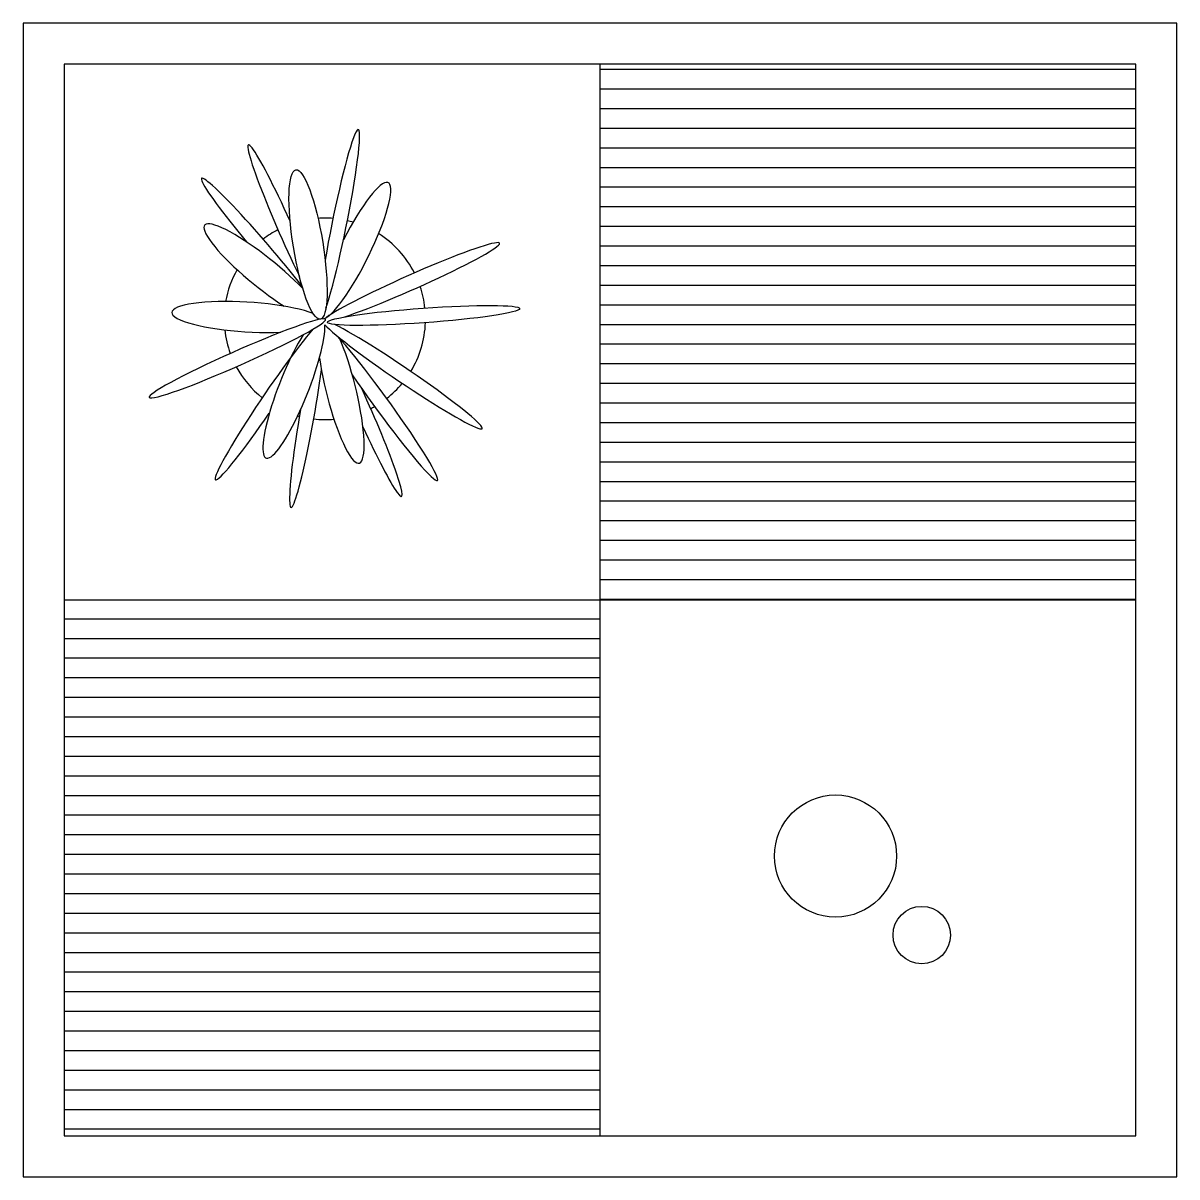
# Model space of a CAD drawing. Header units: millimetres. Extents: x -872.93 to -871.53, y 2624.17 to 2625.57.
import ezdxf

# ---------------------------------------------------------------- set-up
doc = ezdxf.new("R2010")
doc.units = ezdxf.units.MM
doc.header["$LTSCALE"] = 10
doc.layers.add('Móveis_mesas', color=2, linetype='Continuous')

msp = doc.modelspace()

# ---------------------------------------------------------------- hatches: boundary and pattern name
at = {"layer": 'Móveis_mesas'}
h = msp.add_hatch(dxfattribs=at)
h.set_pattern_fill('ANSI31,_O', color=1, scale=0.0075, angle=135)
h.set_pattern_definition([(180, (119.124857, 22.30676), (-5e-18, -0.0238125), [])])
h.paths.add_polyline_path([(-871.5811, 2625.5191), (-872.2311, 2625.5191), (-872.2311, 2624.8691), (-871.5811, 2624.8691)])
h.paths.add_polyline_path([(-872.2311, 2624.8691), (-872.8811, 2624.8691), (-872.8811, 2624.2191), (-872.2311, 2624.2191)])

# ---------------------------------------------------------------- linework, layer by layer
at = {"layer": 'Móveis_mesas', "color": 1}
for p, q in [((-872.2311, 2625.5191), (-872.2311, 2624.2191)), ((-872.8811, 2624.8691), (-871.5811, 2624.8691))]:
    msp.add_line(p, q, dxfattribs=at)
at = {"layer": 'Móveis_mesas'}
msp.add_lwpolyline([(-872.9311, 2624.1691), (-871.5311, 2624.1691), (-871.5311, 2625.5691), (-872.9311, 2625.5691)], close=True, dxfattribs=at)
at = {"layer": 'Móveis_mesas', "color": 1}
msp.add_lwpolyline([(-872.8811, 2624.2191), (-871.5811, 2624.2191), (-871.5811, 2625.5191), (-872.8811, 2625.5191)], close=True, dxfattribs=at)
for centre, radius in [((-871.9453, 2624.5584), 0.0741), ((-871.8407, 2624.4625), 0.0348)]:
    msp.add_circle(centre, radius, dxfattribs=at)
for start, end in [(85.3708, 93.8994), (73.7231, 77.0476), (117.7632, 127.7156), (27.1063, 57.7605), (150.715, 170.1134), (6.1578, 18.7997), (186.3016, 200.1504), (328.4909, 357.8295), (208.4657, 231.578), (307.8532, 320.1749), (297.0707, 299.522), (254.3836, 255.3456), (263.6574, 275.1701)]:
    msp.add_arc((-872.5649, 2625.2102), 0.1222, start, end, dxfattribs=at)
for centre, major_axis, ratio, start_param, end_param in [((-872.5474, 2625.3252), (0.0231, 0.1147), 0.075778, 3.632777, 8.2616), ((-872.6103, 2625.3142), (-0.0474, 0.107), 0.075778, -1.469592, 2.046763), ((-872.6384, 2625.2918), (-0.0761, 0.0889), 0.075778, 4.15617, 7.657719), ((-872.5287, 2625.293), (0.0407, 0.0824), 0.195692, 3.354294, 7.791596), ((-872.6393, 2625.2659), (-0.0714, 0.0579), 0.195692, 4.150862, 8.364474), ((-872.4599, 2625.2546), (0.107, 0.0474), 0.075778, 3.82251, 9.198289), ((-872.6589, 2625.2124), (-0.0917, 0.0056), 0.195692, 3.669806, 8.323414), ((-872.671, 2625.1623), (0.107, 0.0474), 0.075778, 0.337878, 6.578662), ((-872.6321, 2625.1117), (0.0656, 0.0969), 0.075778, 0.535068, 4.598346), ((-872.6025, 2625.1269), (0.0337, 0.0855), 0.195692, 0.805737, 5.881217), ((-872.4709, 2625.1426), (-0.0969, 0.0656), 0.075778, 0.301586, 5.769183), ((-872.5455, 2625.1243), (-0.0222, 0.0892), 0.195692, 1.074213, 5.448993), ((-872.4972, 2625.1087), (-0.0689, 0.0946), 0.075778, 1.154707, 5.667664), ((-872.586, 2625.0968), (0.0199, 0.1153), 0.075778, 1.55948, 5.190087), ((-872.5191, 2625.1016), (-0.0474, 0.107), 0.075778, 1.747154, 4.904199)]:
    msp.add_ellipse(centre, major_axis=major_axis, ratio=ratio, start_param=start_param, end_param=end_param, dxfattribs=at)
for centre, major_axis, ratio in [((-872.5853, 2625.3004), (-0.0148, 0.0907), 0.195692), ((-872.4451, 2625.2143), (0.1167, 0.0083), 0.075778)]:
    msp.add_ellipse(centre, major_axis=major_axis, ratio=ratio, dxfattribs=at)

doc.saveas('drawing.dxf')
